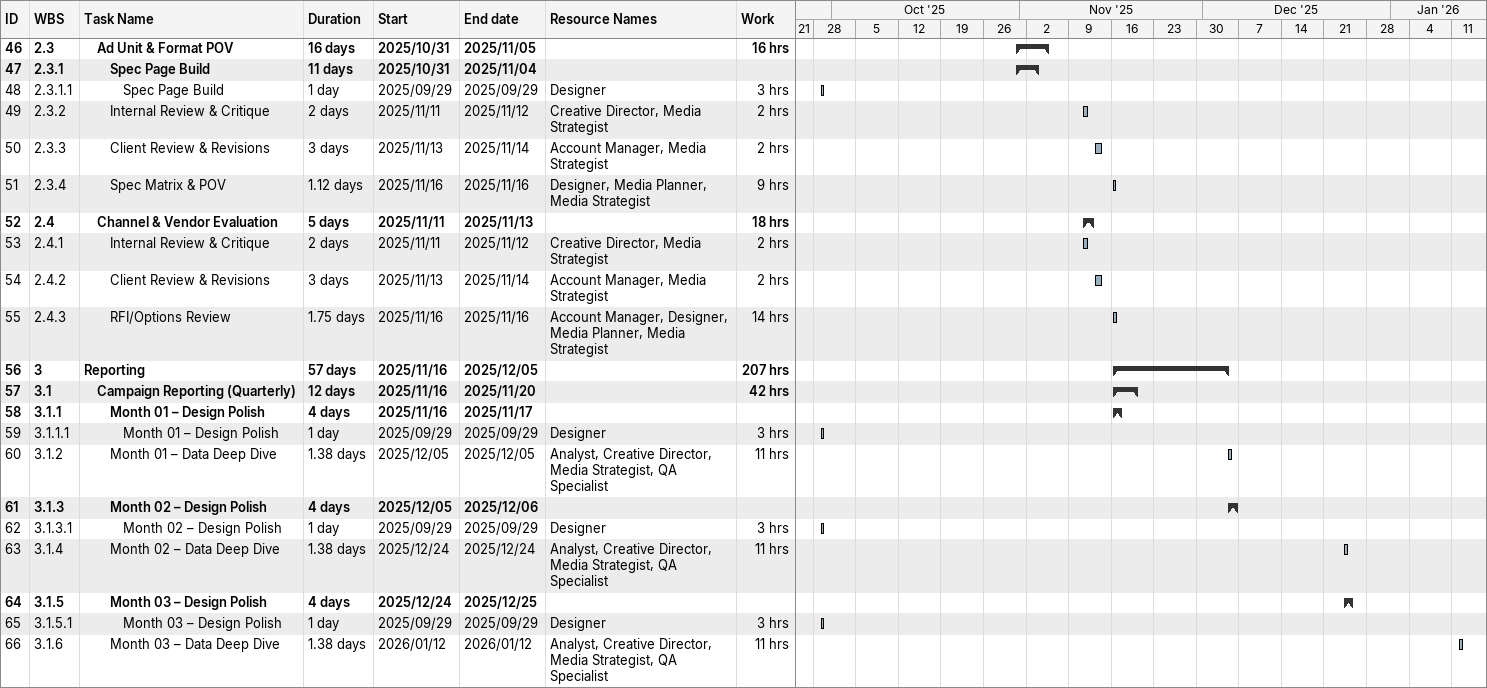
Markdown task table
| ID | WBS | Task | Duration | Start | Finish | Resources | Work (h) |
|---|---|---|---|---|---|---|---|
| 46 | 2.3 | **Ad Unit & Format POV** | 16d | 2025-10-31 | 2025-11-05 |  | 16 |
| 47 | 2.3.1 | **Spec Page Build** | 11d | 2025-10-31 | 2025-11-04 |  |  |
| 48 | 2.3.1.1 | Spec Page Build | 1d | 2025-09-29 | 2025-09-29 | Designer | 3 |
| 49 | 2.3.2 | Internal Review & Critique | 2d | 2025-11-11 | 2025-11-12 | Creative Director, Media Strategist | 2 |
| 50 | 2.3.3 | Client Review & Revisions | 3d | 2025-11-13 | 2025-11-14 | Account Manager, Media Strategist | 2 |
| 51 | 2.3.4 | Spec Matrix & POV | 1.12d | 2025-11-16 | 2025-11-16 | Designer, Media Planner, Media Strategist | 9 |
| 52 | 2.4 | **Channel & Vendor Evaluation** | 5d | 2025-11-11 | 2025-11-13 |  | 18 |
| 53 | 2.4.1 | Internal Review & Critique | 2d | 2025-11-11 | 2025-11-12 | Creative Director, Media Strategist | 2 |
| 54 | 2.4.2 | Client Review & Revisions | 3d | 2025-11-13 | 2025-11-14 | Account Manager, Media Strategist | 2 |
| 55 | 2.4.3 | RFI/Options Review | 1.75d | 2025-11-16 | 2025-11-16 | Account Manager, Designer, Media Planner, Media Strategist | 14 |
| 56 | 3 | **Reporting** | 57d | 2025-11-16 | 2025-12-05 |  | 207 |
| 57 | 3.1 | **Campaign Reporting (Quarterly)** | 12d | 2025-11-16 | 2025-11-20 |  | 42 |
| 58 | 3.1.1 | **Month 01 – Design Polish** | 4d | 2025-11-16 | 2025-11-17 |  |  |
| 59 | 3.1.1.1 | Month 01 – Design Polish | 1d | 2025-09-29 | 2025-09-29 | Designer | 3 |
| 60 | 3.1.2 | Month 01 – Data Deep Dive | 1.38d | 2025-12-05 | 2025-12-05 | Analyst, Creative Director, Media Strategist, QA Specialist | 11 |
| 61 | 3.1.3 | **Month 02 – Design Polish** | 4d | 2025-12-05 | 2025-12-06 |  |  |
| 62 | 3.1.3.1 | Month 02 – Design Polish | 1d | 2025-09-29 | 2025-09-29 | Designer | 3 |
| 63 | 3.1.4 | Month 02 – Data Deep Dive | 1.38d | 2025-12-24 | 2025-12-24 | Analyst, Creative Director, Media Strategist, QA Specialist | 11 |
| 64 | 3.1.5 | **Month 03 – Design Polish** | 4d | 2025-12-24 | 2025-12-25 |  |  |
| 65 | 3.1.5.1 | Month 03 – Design Polish | 1d | 2025-09-29 | 2025-09-29 | Designer | 3 |
| 66 | 3.1.6 | Month 03 – Data Deep Dive | 1.38d | 2026-01-12 | 2026-01-12 | Analyst, Creative Director, Media Strategist, QA Specialist | 11 |
